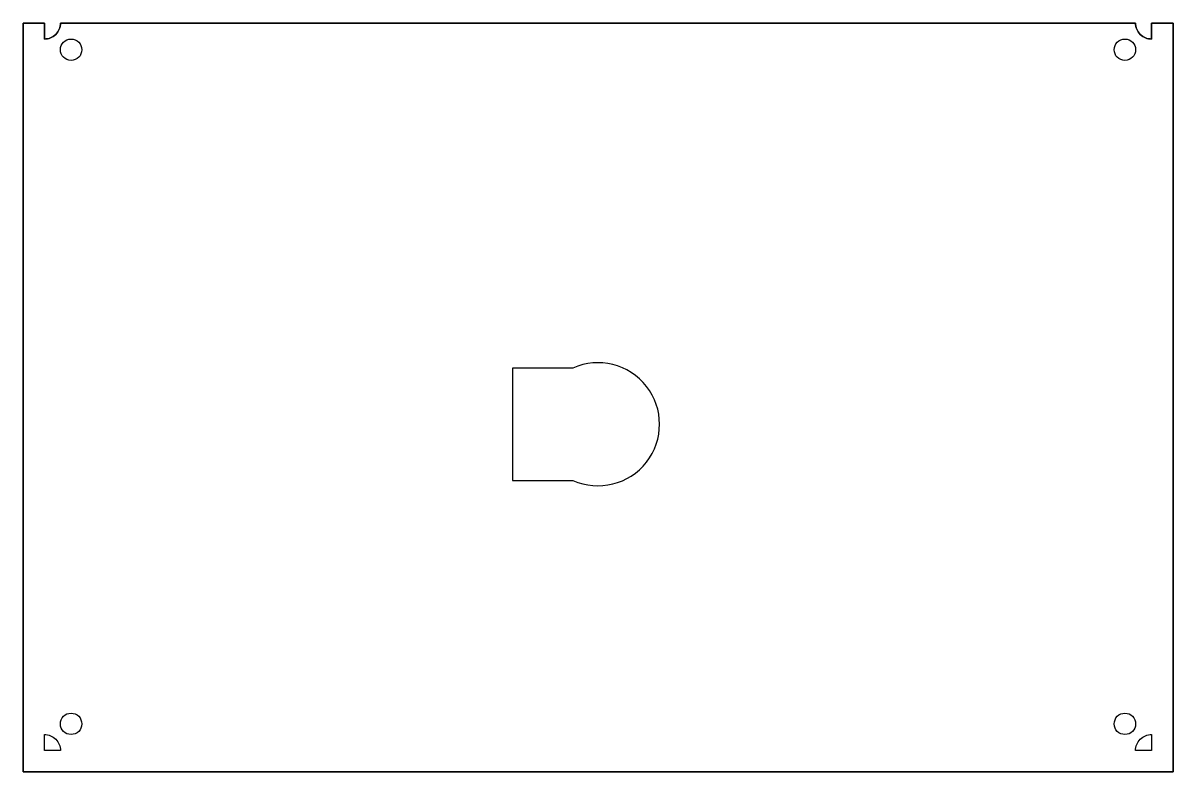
# Model space of a CAD drawing. Header units: millimetres. Extents: x -215 to 0, y -140 to 0.
import ezdxf

# ---------------------------------------------------------------- set-up
doc = ezdxf.new("R2010")
doc.units = ezdxf.units.MM
doc.layers.get('0').update_dxf_attribs({"linetype": 'CONTINUOUS'})

msp = doc.modelspace()

# ---------------------------------------------------------------- linework, layer by layer
for points in [[(-7, 0, 0.414214), (-4, -3), (-4, 0), (0, 0), (0, -140), (-215, -140), (-215, 0), (-211, 0), (-211, -3, 0.414214), (-208, 0)], [(-4, 0), (-4, -3, -0.414214), (-7, 0), (-208, 0, -0.414214), (-211, -3), (-211, 0), (-215, 0), (-215, -140), (0, -140), (0, 0)], [(-112.19, -85.5, 1.541944), (-112.19, -64.5), (-123.5, -64.5), (-123.5, -85.5)], [(-211, -136), (-211, -133, -0.414214), (-208, -136)], [(-4, -136), (-7, -136, -0.414214), (-4, -133)]]:
    msp.add_lwpolyline(points, format="xyb", close=True)
for centre in [(-206, -5), (-9, -5), (-206, -131), (-9, -131)]:
    msp.add_circle(centre, 2)

doc.saveas('drawing.dxf')
